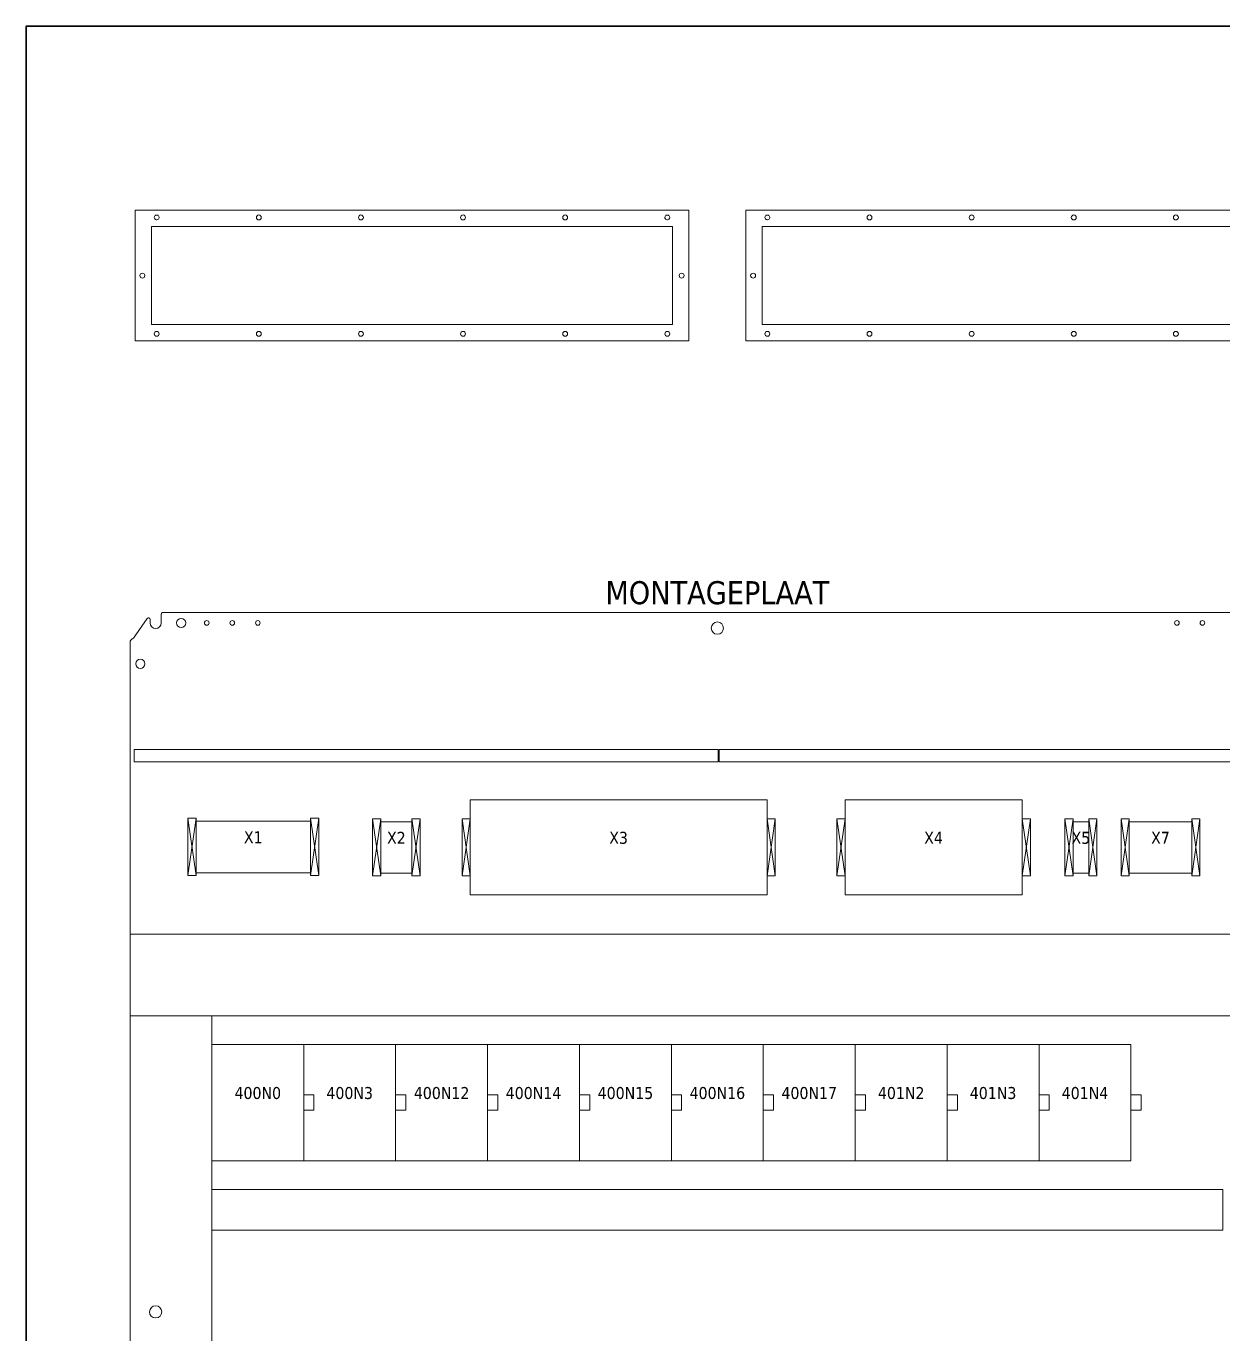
# Model space of a CAD drawing. Header units: millimetres. Extents: x 0 to 4000, y 0 to 2720.
# Drawn here: x 0 to 1172, y 1439 to 2720 of the extents above; entities that cross this region are included whole.
import ezdxf
from ezdxf.enums import TextEntityAlignment as Align

# ---------------------------------------------------------------- set-up
doc = ezdxf.new("R2010")
doc.units = ezdxf.units.MM
for name, color, linetype, lineweight in [('ECAB_WORK', 6, 'Continuous', 0), ('EPLAN201', 73, 'Continuous', 5), ('EPLAN309', 5, 'Continuous', 0), ('EPLAN400', 5, 'Continuous', 5), ('EPLAN451', 73, 'Continuous', 5), ('EPLAN452', 73, 'Continuous', 5), ('EPLAN490', 5, 'Continuous', 0), ('EPLAN492', 5, 'Continuous', 0), ('EPLAN500', 7, 'Continuous', 5), ('EPLAN501', 7, 'Continuous', 5), ('EPLAN503', 7, 'Continuous', 5), ('EPLAN504', 7, 'Continuous', 5), ('KASTEN', 1, 'Continuous', 0), ('KASTMACRO-DETAIL', 1, 'Continuous', 0)]:
    doc.layers.add(name, color=color, linetype=linetype, lineweight=lineweight)
doc.styles.add('Tahoma', font='')
doc.styles.get('Tahoma').set_extended_font_data('Tahoma')

# ---------------------------------------------------------------- blocks, each defined once
blk = doc.blocks.new('EPLFRAME')
at = {"layer": 'EPLAN201', "linetype": 'Continuous', "lineweight": 35, "ltscale": 4}
blk.add_lwpolyline([(0, 0), (4000, 0), (4000, 2720), (0, 2720)], close=True, dxfattribs=at)
at = {"layer": 'EPLAN451', "color": 73, "style": 'Tahoma'}
for tag, p in [('14_10011', (927, 160)), ('14_10015', (927, 110)), ('14_10014', (927, 60)), ('14_10031', (2460, 60)), ('14_10156[1]', (3360, 58.3)), ('14_10000', (927, 10)), ('14_10027', (3475, 10))]:
    blk.add_attdef(tag, p, '', height=22.6, dxfattribs=at)
blk.add_attdef('14_10013', text='', height=22.6, dxfattribs=at).set_placement((2245, 10), align=Align.RIGHT)
at = {"layer": 'EPLAN452', "color": 73, "style": 'Tahoma'}
for tag, p, height in [('4_11011', (2530, 160), 22.6), ('4_11901[1]', (2497, 110), 22.6), ('4_11020', (2890, 60), 22.6), ('4_11042', (3850, 10), 31.6)]:
    blk.add_attdef(tag, p, '', height=height, dxfattribs=at)
blk = doc.blocks.new('EPLSYM_LibrarySPECIAL_Symbol11_Variant0_Placement8')
at = {"layer": 'EPLAN400', "color": 5, "style": 'Tahoma'}
blk.add_attdef('17_20010', text='', height=22.6, dxfattribs=at).set_placement((-1.5, -0.5), align=Align.BOTTOM_CENTER)
at = {"layer": 'EPLAN500', "color": 7, "style": 'Tahoma'}
blk.add_attdef('17_20027', text='', height=1.63, dxfattribs=at).set_placement((-1.5, -40.7), align=Align.BOTTOM_CENTER)
at = {"layer": 'EPLAN501', "color": 7, "style": 'Tahoma'}
blk.add_attdef('17_20011', text='', height=1.63, dxfattribs=at).set_placement((-1.5, -46.1), align=Align.BOTTOM_CENTER)
at = {"layer": 'EPLAN503', "color": 7, "style": 'Tahoma'}
blk.add_attdef('17_20024', text='', height=1.63, dxfattribs=at).set_placement((-1.5, -48.8), align=Align.BOTTOM_CENTER)
at = {"layer": 'EPLAN504', "color": 7, "style": 'Tahoma'}
blk.add_attdef('17_20901[1]', text='', height=1.63, dxfattribs=at).set_placement((-1.5, -43.4), align=Align.BOTTOM_CENTER)
blk = doc.blocks.new('EPLSYM_LibrarySPECIAL_Symbol12_Variant0_Placement8_28')
at = {"layer": 'EPLAN309', "lineweight": 13, "ltscale": 40}
blk.add_lwpolyline([(0, -114), (90, -114), (90, 0), (0, 0)], close=True, dxfattribs=at)
at = {"layer": 'EPLAN490', "color": 5, "style": 'Tahoma'}
blk.add_attdef('17_20010', text='', height=11.74, dxfattribs=at).set_placement((0, 3.75), align=Align.BOTTOM_CENTER)
blk = doc.blocks.new('EPLSYM_LibrarySPECIAL_Symbol12_Variant0_Placement8_29')
at = {"layer": 'EPLAN309', "lineweight": 13, "ltscale": 40}
blk.add_lwpolyline([(0, -114), (90, -114), (90, 0), (0, 0)], close=True, dxfattribs=at)
at = {"layer": 'EPLAN490', "color": 5, "style": 'Tahoma'}
blk.add_attdef('17_20010', text='', height=11.74, dxfattribs=at).set_placement((0, 3.75), align=Align.BOTTOM_CENTER)
blk = doc.blocks.new('EPLSYM_LibrarySPECIAL_Symbol12_Variant0_Placement8_30')
at = {"layer": 'EPLAN309', "lineweight": 13, "ltscale": 40}
blk.add_lwpolyline([(0, -114), (90, -114), (90, 0), (0, 0)], close=True, dxfattribs=at)
at = {"layer": 'EPLAN490', "color": 5, "style": 'Tahoma'}
blk.add_attdef('17_20010', text='', height=11.74, dxfattribs=at).set_placement((0, 3.75), align=Align.BOTTOM_CENTER)
blk = doc.blocks.new('EPLSYM_LibrarySPECIAL_Symbol12_Variant0_Placement8_31')
at = {"layer": 'EPLAN309', "lineweight": 13, "ltscale": 40}
blk.add_lwpolyline([(0, -114), (90, -114), (90, 0), (0, 0)], close=True, dxfattribs=at)
at = {"layer": 'EPLAN490', "color": 5, "style": 'Tahoma'}
blk.add_attdef('17_20010', text='', height=11.74, dxfattribs=at).set_placement((0, 3.75), align=Align.BOTTOM_CENTER)
blk = doc.blocks.new('EPLSYM_LibrarySPECIAL_Symbol12_Variant0_Placement8_32')
at = {"layer": 'EPLAN309', "lineweight": 13, "ltscale": 40}
blk.add_lwpolyline([(0, -114), (90, -114), (90, 0), (0, 0)], close=True, dxfattribs=at)
at = {"layer": 'EPLAN490', "color": 5, "style": 'Tahoma'}
blk.add_attdef('17_20010', text='', height=11.74, dxfattribs=at).set_placement((0, 3.75), align=Align.BOTTOM_CENTER)
blk = doc.blocks.new('EPLSYM_LibrarySPECIAL_Symbol12_Variant0_Placement8_33')
at = {"layer": 'EPLAN309', "lineweight": 13, "ltscale": 40}
blk.add_lwpolyline([(0, -114), (90, -114), (90, 0), (0, 0)], close=True, dxfattribs=at)
at = {"layer": 'EPLAN490', "color": 5, "style": 'Tahoma'}
blk.add_attdef('17_20010', text='', height=11.74, dxfattribs=at).set_placement((0, 3.75), align=Align.BOTTOM_CENTER)
blk = doc.blocks.new('EPLSYM_LibrarySPECIAL_Symbol12_Variant0_Placement8_34')
at = {"layer": 'EPLAN309', "lineweight": 13, "ltscale": 40}
blk.add_lwpolyline([(0, -114), (90, -114), (90, 0), (0, 0)], close=True, dxfattribs=at)
at = {"layer": 'EPLAN490', "color": 5, "style": 'Tahoma'}
blk.add_attdef('17_20010', text='', height=11.74, dxfattribs=at).set_placement((0, 3.75), align=Align.BOTTOM_CENTER)
blk = doc.blocks.new('EPLSYM_LibrarySPECIAL_Symbol12_Variant0_Placement8_35')
at = {"layer": 'EPLAN309', "lineweight": 13, "ltscale": 40}
blk.add_lwpolyline([(0, -114), (90, -114), (90, 0), (0, 0)], close=True, dxfattribs=at)
at = {"layer": 'EPLAN490', "color": 5, "style": 'Tahoma'}
blk.add_attdef('17_20010', text='', height=11.74, dxfattribs=at).set_placement((0, 3.75), align=Align.BOTTOM_CENTER)
blk = doc.blocks.new('EPLSYM_LibrarySPECIAL_Symbol12_Variant0_Placement8_36')
at = {"layer": 'EPLAN309', "lineweight": 13, "ltscale": 40}
blk.add_lwpolyline([(0, -114), (90, -114), (90, 0), (0, 0)], close=True, dxfattribs=at)
at = {"layer": 'EPLAN490', "color": 5, "style": 'Tahoma'}
blk.add_attdef('17_20010', text='', height=11.74, dxfattribs=at).set_placement((0, 3.75), align=Align.BOTTOM_CENTER)
blk = doc.blocks.new('EPLSYM_LibrarySPECIAL_Symbol12_Variant0_Placement8_77')
at = {"layer": 'EPLAN309', "lineweight": 13, "ltscale": 40}
blk.add_lwpolyline([(0, -114), (90, -114), (90, 0), (0, 0)], close=True, dxfattribs=at)
at = {"layer": 'EPLAN490', "color": 5, "style": 'Tahoma'}
blk.add_attdef('17_20010', text='', height=11.74, dxfattribs=at).set_placement((0, 3.75), align=Align.BOTTOM_CENTER)
blk = doc.blocks.new('EPLSYM_LibrarySPECIAL_Symbol12_Variant0_Placement8_93')
at = {"layer": 'ECAB_WORK'}
blk.add_lwpolyline([(0, -930), (80, -930), (80, 0), (0, 0)], close=True, dxfattribs=at)
at = {"layer": 'EPLAN490', "color": 5, "style": 'Tahoma'}
blk.add_attdef('17_20010', text='', height=11.7, dxfattribs=at).set_placement((0, 3.8), align=Align.BOTTOM_CENTER)
at = {"layer": 'EPLAN492', "color": 5, "style": 'Tahoma'}
blk.add_attdef('17_20200[1]', text='', height=16.3, dxfattribs=at).set_placement((0, -23.2), align=Align.BOTTOM_CENTER)
blk = doc.blocks.new('EPLSYM_LibrarySPECIAL_Symbol12_Variant0_Placement8_94')
at = {"layer": 'ECAB_WORK'}
blk.add_lwpolyline([(0, -80), (1149.999982, -80), (1149.999982, 0), (0, 0)], close=True, dxfattribs=at)
at = {"layer": 'EPLAN490', "color": 5, "style": 'Tahoma'}
blk.add_attdef('17_20010', text='', height=11.739, dxfattribs=at).set_placement((0, 3.75), align=Align.BOTTOM_CENTER)
at = {"layer": 'EPLAN492', "color": 5, "style": 'Tahoma'}
blk.add_attdef('17_20200[1]', text='', height=16.254, dxfattribs=at).set_placement((0, -23.25), align=Align.BOTTOM_CENTER)
blk = doc.blocks.new('EPLSYM_LibrarySPECIAL_Symbol12_Variant0_Placement8_96')
at = {"layer": 'ECAB_WORK'}
blk.add_lwpolyline([(0, -12), (571.8, -12), (571.8, 0), (0, 0)], close=True, dxfattribs=at)
at = {"layer": 'EPLAN490', "color": 5, "style": 'Tahoma'}
blk.add_attdef('17_20010', text='', height=11.7, dxfattribs=at).set_placement((0, 2.6), align=Align.MIDDLE_CENTER)
at = {"layer": 'EPLAN492', "color": 5, "style": 'Tahoma'}
blk.add_attdef('17_20200[1]', text='', height=16.3, dxfattribs=at).set_placement((0, -23.2), align=Align.BOTTOM_CENTER)
blk = doc.blocks.new('EPLSYM_LibrarySPECIAL_Symbol12_Variant0_Placement8_97')
at = {"layer": 'ECAB_WORK'}
blk.add_lwpolyline([(0, -12), (571.7, -12), (571.7, 0), (0, 0)], close=True, dxfattribs=at)
at = {"layer": 'EPLAN490', "color": 5, "style": 'Tahoma'}
blk.add_attdef('17_20010', text='', height=11.7, dxfattribs=at).set_placement((0, 2.6), align=Align.MIDDLE_CENTER)
at = {"layer": 'EPLAN492', "color": 5, "style": 'Tahoma'}
blk.add_attdef('17_20200[1]', text='', height=16.3, dxfattribs=at).set_placement((0, -23.2), align=Align.BOTTOM_CENTER)
blk = doc.blocks.new('EPLSYM_LibrarySPECIAL_Symbol12_Variant0_Placement8_101')
at = {"layer": 'ECAB_WORK'}
blk.add_lwpolyline([(0, -40), (990, -40), (990, 0), (0, 0)], close=True, dxfattribs=at)
at = {"layer": 'EPLAN490', "color": 5, "style": 'Tahoma'}
blk.add_attdef('17_20010', text='', height=11.7, dxfattribs=at).set_placement((0, 3.8), align=Align.BOTTOM_CENTER)
at = {"layer": 'EPLAN492', "color": 5, "style": 'Tahoma'}
blk.add_attdef('17_20200[1]', text='', height=16.3, dxfattribs=at).set_placement((0, -23.2), align=Align.BOTTOM_CENTER)
blk = doc.blocks.new('EPLSYM_LibrarySPECIAL_Symbol12_Variant0_Placement8_102')
at = {"layer": 'EPLAN309', "lineweight": 13, "ltscale": 40}
blk.add_lwpolyline([(0, -50.5), (112.2, -50.5), (112.2, 0), (0, 0)], close=True, dxfattribs=at)
at = {"layer": 'EPLAN490', "color": 5, "style": 'Tahoma'}
blk.add_attdef('17_20010', text='', height=11.74, dxfattribs=at).set_placement((0, 3.75), align=Align.BOTTOM_CENTER)
at = {"layer": 'EPLAN492', "color": 5, "style": 'Tahoma'}
blk.add_attdef('17_20200[1]', text='', height=16.25, dxfattribs=at).set_placement((0, -23.25), align=Align.BOTTOM_CENTER)
blk = doc.blocks.new('EPLSYM_LibrarySPECIAL_Symbol12_Variant0_Placement8_103')
at = {"layer": 'EPLAN309', "lineweight": 13, "ltscale": 40}
blk.add_lwpolyline([(0, -50.5), (30.6, -50.5), (30.6, 0), (0, 0)], close=True, dxfattribs=at)
at = {"layer": 'EPLAN490', "color": 5, "style": 'Tahoma'}
blk.add_attdef('17_20010', text='', height=11.74, dxfattribs=at).set_placement((0, 3.75), align=Align.BOTTOM_CENTER)
at = {"layer": 'EPLAN492', "color": 5, "style": 'Tahoma'}
blk.add_attdef('17_20200[1]', text='', height=16.25, dxfattribs=at).set_placement((0, -23.25), align=Align.BOTTOM_CENTER)
blk = doc.blocks.new('EPLSYM_LibrarySPECIAL_Symbol12_Variant0_Placement8_104')
at = {"layer": 'EPLAN309', "lineweight": 13, "ltscale": 40}
blk.add_lwpolyline([(0, -93), (173.4, -93), (173.4, 0), (0, 0)], close=True, dxfattribs=at)
at = {"layer": 'EPLAN490', "color": 5, "style": 'Tahoma'}
blk.add_attdef('17_20010', text='', height=11.74, dxfattribs=at).set_placement((0, 3.75), align=Align.BOTTOM_CENTER)
at = {"layer": 'EPLAN492', "color": 5, "style": 'Tahoma'}
blk.add_attdef('17_20200[1]', text='', height=16.25, dxfattribs=at).set_placement((0, -23.25), align=Align.BOTTOM_CENTER)
blk = doc.blocks.new('EPLSYM_LibrarySPECIAL_Symbol12_Variant0_Placement8_105')
at = {"layer": 'EPLAN309', "lineweight": 13, "ltscale": 40}
blk.add_lwpolyline([(0, -50.5), (15.3, -50.5), (15.3, 0), (0, 0)], close=True, dxfattribs=at)
at = {"layer": 'EPLAN490', "color": 5, "style": 'Tahoma'}
blk.add_attdef('17_20010', text='', height=11.74, dxfattribs=at).set_placement((0, 3.75), align=Align.BOTTOM_CENTER)
at = {"layer": 'EPLAN492', "color": 5, "style": 'Tahoma'}
blk.add_attdef('17_20200[1]', text='', height=16.25, dxfattribs=at).set_placement((0, -23.25), align=Align.BOTTOM_CENTER)
blk = doc.blocks.new('EPLSYM_LibrarySPECIAL_Symbol12_Variant0_Placement8_106')
at = {"layer": 'EPLAN309', "lineweight": 13, "ltscale": 40}
blk.add_lwpolyline([(0, -50.5), (61.2, -50.5), (61.2, 0), (0, 0)], close=True, dxfattribs=at)
at = {"layer": 'EPLAN490', "color": 5, "style": 'Tahoma'}
blk.add_attdef('17_20010', text='', height=11.74, dxfattribs=at).set_placement((0, 3.75), align=Align.BOTTOM_CENTER)
at = {"layer": 'EPLAN492', "color": 5, "style": 'Tahoma'}
blk.add_attdef('17_20200[1]', text='', height=16.25, dxfattribs=at).set_placement((0, -23.25), align=Align.BOTTOM_CENTER)
blk = doc.blocks.new('EPLSYM_LibrarySPECIAL_Symbol12_Variant0_Placement8_144')
at = {"layer": 'EPLAN309', "lineweight": 13, "ltscale": 40}
blk.add_lwpolyline([(0, -93), (290.7, -93), (290.7, 0), (0, 0)], close=True, dxfattribs=at)
at = {"layer": 'EPLAN490', "color": 5, "style": 'Tahoma'}
blk.add_attdef('17_20010', text='', height=11.74, dxfattribs=at).set_placement((0, 3.75), align=Align.BOTTOM_CENTER)
at = {"layer": 'EPLAN492', "color": 5, "style": 'Tahoma'}
blk.add_attdef('17_20200[1]', text='', height=16.25, dxfattribs=at).set_placement((0, -23.25), align=Align.BOTTOM_CENTER)

msp = doc.modelspace()

# ---------------------------------------------------------------- linework, layer by layer
at = {"layer": 'KASTEN', "linetype": 'Continuous'}
for p, q in [((129.3, 2534.7), (126.3, 2534.7)), ((629.3, 2534.7), (626.3, 2534.7)), ((727.3, 2534.7), (724.3, 2534.7))]:
    msp.add_line(p, q, dxfattribs=at)
at = {"layer": 'KASTEN', "color": 1, "linetype": 'Continuous', "lineweight": 0}
for p, q in [((118.5, 2139.7), (105.1, 2120.5)), ((132.3, 2142.7), (132.3, 2142.1)), ((132.3, 2142.1), (132.3, 2135.3)), ((133.2, 2145.4), (1220.3, 2145.4)), ((121.3, 2135.3), (121.3, 2138.8)), ((101.8, 803.8), (101.8, 2116.9))]:
    msp.add_line(p, q, dxfattribs=at)
at = {"layer": 'KASTEN', "linetype": 'Continuous'}
for points in [[(648.8, 2539.6), (106.8, 2539.6), (106.8, 2411.6), (648.8, 2411.6)], [(1246.8, 2539.6), (704.8, 2539.6), (704.8, 2411.6), (1246.8, 2411.6)], [(122.8, 2427.6), (632.8, 2427.6), (632.8, 2523.6), (122.8, 2523.6)], [(720.8, 2427.6), (1230.8, 2427.6), (1230.8, 2523.6), (720.8, 2523.6)]]:
    msp.add_lwpolyline(points, close=True, dxfattribs=at)
at = {"layer": 'KASTEN', "color": 1, "linetype": 'Continuous', "lineweight": 0}
for points in [[(133.2, 2145.4), (133.1, 2145.3), (133, 2145.3), (132.9, 2145.2), (132.8, 2145.2), (132.7, 2145.1), (132.6, 2144.9), (132.6, 2144.8), (132.5, 2144.6), (132.4, 2144.4), (132.4, 2144.2), (132.4, 2144), (132.3, 2143.8), (132.3, 2143.5), (132.3, 2143.2), (132.3, 2142.7)], [(105.1, 2120.5), (104.4, 2120), (103.8, 2119.6), (103.5, 2119.3), (103.2, 2119.1), (103, 2118.9), (102.7, 2118.7), (102.5, 2118.5), (102.3, 2118.2), (102.2, 2118), (102, 2117.8), (101.9, 2117.6), (101.8, 2117.3), (101.8, 2117.1), (101.8, 2116.9)]]:
    msp.add_lwpolyline(points, dxfattribs=at)
at = {"layer": 'KASTEN', "color": 1, "linetype": 'Continuous'}
msp.add_lwpolyline([(105.1, 2120.5), (105, 2120.4), (105, 2120.4), (104.9, 2120.3), (104.9, 2120.3), (104.8, 2120.3), (104.7, 2120.2), (104.7, 2120.2), (104.6, 2120.2), (104.6, 2120.1), (104.5, 2120.1), (104.5, 2120), (104.4, 2120), (104.4, 2120), (104.3, 2119.9), (104.2, 2119.9), (104.1, 2119.8), (104.1, 2119.8), (104, 2119.7), (103.9, 2119.6), (103.8, 2119.6), (103.7, 2119.5), (103.6, 2119.4), (103.6, 2119.4), (103.5, 2119.3), (103.4, 2119.3), (103.3, 2119.2), (103.3, 2119.2), (103.2, 2119.1), (103.2, 2119.1), (103.1, 2119), (103.1, 2119), (103, 2118.9), (102.9, 2118.9), (102.9, 2118.8), (102.8, 2118.7), (102.7, 2118.7), (102.7, 2118.6), (102.6, 2118.5), (102.5, 2118.5), (102.5, 2118.4), (102.4, 2118.4), (102.4, 2118.3), (102.4, 2118.3), (102.3, 2118.2), (102.3, 2118.2), (102.2, 2118.1), (102.2, 2118.1), (102.2, 2118), (102.1, 2118), (102.1, 2117.9), (102.1, 2117.8), (102, 2117.8), (102, 2117.7), (102, 2117.7), (101.9, 2117.6), (101.9, 2117.5), (101.9, 2117.5), (101.9, 2117.4), (101.8, 2117.4), (101.8, 2117.3), (101.8, 2117.3), (101.8, 2117.3), (101.8, 2117.2), (101.8, 2117.2), (101.8, 2117.2), (101.8, 2117.1), (101.8, 2117.1), (101.8, 2117), (101.8, 2117), (101.8, 2117), (101.8, 2116.9), (101.8, 2116.9)], dxfattribs=at)
at = {"layer": 'KASTEN', "linetype": 'Continuous'}
for centre in [(227.8, 2532.6), (327.8, 2532.6), (427.8, 2532.6), (527.8, 2532.6), (825.8, 2532.6), (925.8, 2532.6), (1025.8, 2532.6), (1125.8, 2532.6), (113.8, 2475.6), (641.8, 2475.6), (711.8, 2475.6), (127.8, 2418.6), (227.8, 2418.6), (327.8, 2418.6), (427.8, 2418.6), (527.8, 2418.6), (627.8, 2418.6), (725.8, 2418.6), (825.8, 2418.6), (925.8, 2418.6), (1025.8, 2418.6), (1125.8, 2418.6)]:
    msp.add_circle(centre, 2.4, dxfattribs=at)
at = {"layer": 'KASTEN', "color": 1, "linetype": 'Continuous', "lineweight": 0}
for centre, radius in [((151.8, 2135.3), 4.5), ((176.8, 2135.3), 2.25), ((201.8, 2135.3), 2.25), ((226.8, 2135.3), 2.25), ((676.8, 2130.3), 6), ((1126.8, 2135.3), 2.25), ((1151.8, 2135.3), 2.25), ((111.8, 2095.3), 4.5)]:
    msp.add_circle(centre, radius, dxfattribs=at)
at = {"layer": 'KASTEN', "linetype": 'Continuous'}
for centre, start, end in [((127.8, 2532.6), 121.41, 352.065), ((127.8, 2532.6), 352.065, 58.59), ((627.8, 2532.6), 121.41, 352.065), ((627.8, 2532.6), 352.065, 58.59), ((725.8, 2532.6), 121.41, 352.065), ((725.8, 2532.6), 352.065, 58.59)]:
    msp.add_arc(centre, 2.4, start, end, dxfattribs=at)
at = {"layer": 'KASTEN', "color": 1, "linetype": 'Continuous', "lineweight": 0}
for centre, radius, start, end in [((119.8, 2138.8), 1.5, 0, 145.0096), ((126.8, 2135.3), 5.5, 180, 0), ((126.8, 1460.4), 6, 270.7488, 269.2512)]:
    msp.add_arc(centre, radius, start, end, dxfattribs=at)
at = {"layer": 'KASTMACRO-DETAIL', "ltscale": 4}
for p, q in [((158.3, 1887.9), (166.3, 1943.9)), ((158.3, 1943.9), (166.3, 1887.9)), ((278.5, 1887.9), (286.5, 1943.9)), ((278.5, 1943.9), (286.5, 1887.9)), ((339.2, 1887.4), (347.2, 1943.4)), ((339.2, 1943.4), (347.2, 1887.4)), ((377.8, 1887.4), (385.8, 1943.4)), ((377.8, 1943.4), (385.8, 1887.4)), ((426.8, 1887.4), (434.8, 1943.4)), ((426.8, 1943.4), (434.8, 1887.4)), ((725.5, 1887.4), (733.5, 1943.4)), ((725.5, 1943.4), (733.5, 1887.4)), ((793.8, 1887.4), (801.8, 1943.4)), ((793.8, 1943.4), (801.8, 1887.4)), ((975.3, 1887.4), (983.3, 1943.4)), ((975.3, 1943.4), (983.3, 1887.4)), ((1017.2, 1887.4), (1025.2, 1943.4)), ((1017.2, 1943.4), (1025.2, 1887.4)), ((1040.5, 1887.4), (1048.5, 1943.4)), ((1040.5, 1943.4), (1048.5, 1887.4)), ((1072.1, 1887.4), (1080.1, 1943.4)), ((1072.1, 1943.4), (1080.1, 1887.4)), ((1141.3, 1887.4), (1149.3, 1943.4)), ((1141.3, 1943.4), (1149.3, 1887.4))]:
    msp.add_line(p, q, dxfattribs=at)
for points in [[(158.3, 1887.9), (166.3, 1887.9), (166.3, 1943.9), (158.3, 1943.9)], [(278.5, 1887.9), (286.5, 1887.9), (286.5, 1943.9), (278.5, 1943.9)], [(339.2, 1887.4), (347.2, 1887.4), (347.2, 1943.4), (339.2, 1943.4)], [(377.8, 1887.4), (385.8, 1887.4), (385.8, 1943.4), (377.8, 1943.4)], [(426.8, 1887.4), (434.8, 1887.4), (434.8, 1943.4), (426.8, 1943.4)], [(725.5, 1887.4), (733.5, 1887.4), (733.5, 1943.4), (725.5, 1943.4)], [(793.8, 1887.4), (801.8, 1887.4), (801.8, 1943.4), (793.8, 1943.4)], [(975.3, 1887.4), (983.3, 1887.4), (983.3, 1943.4), (975.3, 1943.4)], [(1017.2, 1887.4), (1025.2, 1887.4), (1025.2, 1943.4), (1017.2, 1943.4)], [(1040.5, 1887.4), (1048.5, 1887.4), (1048.5, 1943.4), (1040.5, 1943.4)], [(1072.1, 1887.4), (1080.1, 1887.4), (1080.1, 1943.4), (1072.1, 1943.4)], [(1141.3, 1887.4), (1149.3, 1887.4), (1149.3, 1943.4), (1141.3, 1943.4)], [(271.8, 1657.9), (281.8, 1657.9), (281.8, 1672.9), (271.8, 1672.9)], [(361.8, 1657.9), (371.8, 1657.9), (371.8, 1672.9), (361.8, 1672.9)], [(451.8, 1657.9), (461.8, 1657.9), (461.8, 1672.9), (451.8, 1672.9)], [(541.8, 1657.9), (551.8, 1657.9), (551.8, 1672.9), (541.8, 1672.9)], [(631.8, 1657.9), (641.8, 1657.9), (641.8, 1672.9), (631.8, 1672.9)], [(721.8, 1657.9), (731.8, 1657.9), (731.8, 1672.9), (721.8, 1672.9)], [(811.8, 1657.9), (821.8, 1657.9), (821.8, 1672.9), (811.8, 1672.9)], [(901.8, 1657.9), (911.8, 1657.9), (911.8, 1672.9), (901.8, 1672.9)], [(991.8, 1657.9), (1001.8, 1657.9), (1001.8, 1672.9), (991.8, 1672.9)], [(1081.8, 1657.9), (1091.8, 1657.9), (1091.8, 1672.9), (1081.8, 1672.9)]]:
    msp.add_lwpolyline(points, close=True, dxfattribs=at)

# ---------------------------------------------------------------- block references
for name, p in [('EPLFRAME', (0, 0)), ('EPLSYM_LibrarySPECIAL_Symbol12_Variant0_Placement8_96', (105.8, 2011.4)), ('EPLSYM_LibrarySPECIAL_Symbol12_Variant0_Placement8_97', (678.5, 2011.4)), ('EPLSYM_LibrarySPECIAL_Symbol12_Variant0_Placement8_94', (101.8, 1830.4)), ('EPLSYM_LibrarySPECIAL_Symbol12_Variant0_Placement8_93', (101.8, 1750.4)), ('EPLSYM_LibrarySPECIAL_Symbol12_Variant0_Placement8_101', (181.8, 1580.4))]:
    msp.add_blockref(name, p)
ref = msp.add_blockref('EPLSYM_LibrarySPECIAL_Symbol11_Variant0_Placement8', (101.8, 2143.4))
ref.add_attrib('17_20010', 'MONTAGEPLAAT', dxfattribs={"layer": 'EPLAN400', "color": 5, "height": 22.575, "style": 'Tahoma'}).set_placement((676.8, 2146.9), align=Align.BOTTOM_CENTER)
ref = msp.add_blockref('EPLSYM_LibrarySPECIAL_Symbol12_Variant0_Placement8_144', (434.8, 1961.9))
ref.add_attrib('17_20010', 'X3', dxfattribs={"layer": 'EPLAN490', "color": 5, "height": 11.74, "style": 'Tahoma'}).set_placement((580.1, 1915.4), align=Align.BOTTOM_CENTER)
ref = msp.add_blockref('EPLSYM_LibrarySPECIAL_Symbol12_Variant0_Placement8_104', (801.8, 1961.9))
ref.add_attrib('17_20010', 'X4', dxfattribs={"layer": 'EPLAN490', "color": 5, "height": 11.74, "style": 'Tahoma'}).set_placement((888.5, 1915.4), align=Align.BOTTOM_CENTER)
ref = msp.add_blockref('EPLSYM_LibrarySPECIAL_Symbol12_Variant0_Placement8_102', (166.3, 1941.1))
ref.add_attrib('17_20010', 'X1', dxfattribs={"layer": 'EPLAN490', "color": 5, "height": 11.74, "style": 'Tahoma'}).set_placement((222.4, 1915.9), align=Align.BOTTOM_CENTER)
ref = msp.add_blockref('EPLSYM_LibrarySPECIAL_Symbol12_Variant0_Placement8_103', (347.2, 1940.6))
ref.add_attrib('17_20010', 'X2', dxfattribs={"layer": 'EPLAN490', "color": 5, "height": 11.74, "style": 'Tahoma'}).set_placement((362.5, 1915.4), align=Align.BOTTOM_CENTER)
ref = msp.add_blockref('EPLSYM_LibrarySPECIAL_Symbol12_Variant0_Placement8_105', (1025.2, 1940.6))
ref.add_attrib('17_20010', 'X5', dxfattribs={"layer": 'EPLAN490', "color": 5, "height": 11.74, "style": 'Tahoma'}).set_placement((1032.8, 1915.4), align=Align.BOTTOM_CENTER)
ref = msp.add_blockref('EPLSYM_LibrarySPECIAL_Symbol12_Variant0_Placement8_106', (1080.1, 1940.6))
ref.add_attrib('17_20010', 'X7', dxfattribs={"layer": 'EPLAN490', "color": 5, "height": 11.74, "style": 'Tahoma'}).set_placement((1110.7, 1915.4), align=Align.BOTTOM_CENTER)
ref = msp.add_blockref('EPLSYM_LibrarySPECIAL_Symbol12_Variant0_Placement8_28', (181.8, 1722.4))
ref.add_attrib('17_20010', '400N0', dxfattribs={"layer": 'EPLAN490', "color": 5, "height": 11.74, "style": 'Tahoma'}).set_placement((226.8, 1665.4), align=Align.BOTTOM_CENTER)
ref = msp.add_blockref('EPLSYM_LibrarySPECIAL_Symbol12_Variant0_Placement8_29', (271.8, 1722.4))
ref.add_attrib('17_20010', '400N3', dxfattribs={"layer": 'EPLAN490', "color": 5, "height": 11.74, "style": 'Tahoma'}).set_placement((316.8, 1665.4), align=Align.BOTTOM_CENTER)
ref = msp.add_blockref('EPLSYM_LibrarySPECIAL_Symbol12_Variant0_Placement8_30', (361.8, 1722.4))
ref.add_attrib('17_20010', '400N12', dxfattribs={"layer": 'EPLAN490', "color": 5, "height": 11.74, "style": 'Tahoma'}).set_placement((406.8, 1665.4), align=Align.BOTTOM_CENTER)
ref = msp.add_blockref('EPLSYM_LibrarySPECIAL_Symbol12_Variant0_Placement8_31', (451.8, 1722.4))
ref.add_attrib('17_20010', '400N14', dxfattribs={"layer": 'EPLAN490', "color": 5, "height": 11.74, "style": 'Tahoma'}).set_placement((496.8, 1665.4), align=Align.BOTTOM_CENTER)
ref = msp.add_blockref('EPLSYM_LibrarySPECIAL_Symbol12_Variant0_Placement8_32', (541.8, 1722.4))
ref.add_attrib('17_20010', '400N15', dxfattribs={"layer": 'EPLAN490', "color": 5, "height": 11.74, "style": 'Tahoma'}).set_placement((586.8, 1665.4), align=Align.BOTTOM_CENTER)
ref = msp.add_blockref('EPLSYM_LibrarySPECIAL_Symbol12_Variant0_Placement8_33', (631.8, 1722.4))
ref.add_attrib('17_20010', '400N16', dxfattribs={"layer": 'EPLAN490', "color": 5, "height": 11.74, "style": 'Tahoma'}).set_placement((676.8, 1665.4), align=Align.BOTTOM_CENTER)
ref = msp.add_blockref('EPLSYM_LibrarySPECIAL_Symbol12_Variant0_Placement8_77', (721.8, 1722.4))
ref.add_attrib('17_20010', '400N17', dxfattribs={"layer": 'EPLAN490', "color": 5, "height": 11.74, "style": 'Tahoma'}).set_placement((766.8, 1665.4), align=Align.BOTTOM_CENTER)
ref = msp.add_blockref('EPLSYM_LibrarySPECIAL_Symbol12_Variant0_Placement8_34', (811.8, 1722.4))
ref.add_attrib('17_20010', '401N2', dxfattribs={"layer": 'EPLAN490', "color": 5, "height": 11.74, "style": 'Tahoma'}).set_placement((856.8, 1665.4), align=Align.BOTTOM_CENTER)
ref = msp.add_blockref('EPLSYM_LibrarySPECIAL_Symbol12_Variant0_Placement8_35', (901.8, 1722.4))
ref.add_attrib('17_20010', '401N3', dxfattribs={"layer": 'EPLAN490', "color": 5, "height": 11.74, "style": 'Tahoma'}).set_placement((946.8, 1665.4), align=Align.BOTTOM_CENTER)
ref = msp.add_blockref('EPLSYM_LibrarySPECIAL_Symbol12_Variant0_Placement8_36', (991.8, 1722.4))
ref.add_attrib('17_20010', '401N4', dxfattribs={"layer": 'EPLAN490', "color": 5, "height": 11.74, "style": 'Tahoma'}).set_placement((1036.8, 1665.4), align=Align.BOTTOM_CENTER)

doc.saveas('drawing.dxf')
